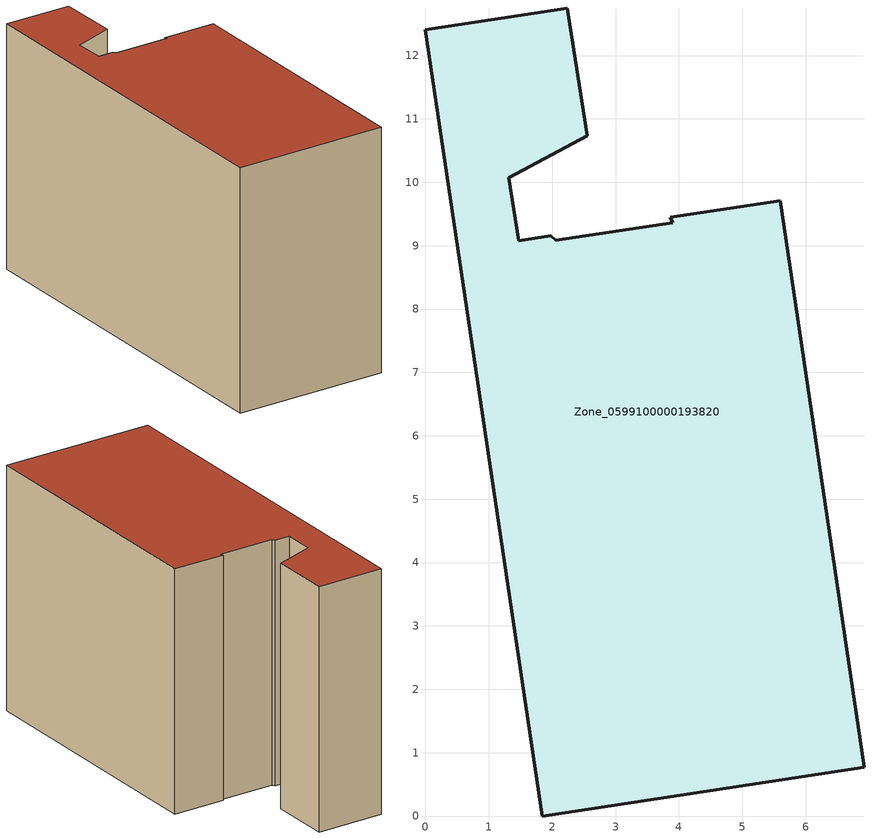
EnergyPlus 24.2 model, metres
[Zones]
Zone_0599100000193820
 floor ground (C_G): 2.24,12.75 2.55,10.73 1.31,10.07 1.47,9.08 1.97,9.16 2.06,9.09 3.9,9.36 3.86,9.45 5.6,9.71 6.92,0.77 1.84,0 0,12.41 z0
 wall outside (C_F): 2.55,10.73 2.24,12.75 0,12.41 1.84,0 6.92,0.77 5.6,9.71 3.86,9.45 3.9,9.36 2.06,9.09 1.97,9.16 1.47,9.08 1.31,10.07 2.55,10.73 z0:8.14
 roof outside (C_R): 3.9,9.36 2.06,9.09 1.97,9.16 1.47,9.08 1.31,10.07 2.55,10.73 2.24,12.75 0,12.41 1.84,0 6.92,0.77 5.6,9.71 3.86,9.45 z8.14
[BUILDING]
Pand.0599100000193820: North Axis=0; Terrain=City; Loads Convergence Tolerance Value=0.04; Temperature Convergence Tolerance Value=0.4; Solar Distribution=FullExterior; Maximum Number of Warmup Days=25; Minimum Number of Warmup Days=1
[Site:Location]
Rotterdam.The.Hague.AP_ZH_NLD Design_Conditions: Latitude=51.96; Longitude=4.45; Time Zone=1; Elevation=-4.5
[SITE:GROUNDTEMPERATURE:BUILDINGSURFACE]
18, 18, 18, 18, 18, 18, 18, 18, 18, 18, 18, 18
[MATERIAL] Thermal Absorptance=0.9; Solar Absorptance=0.7; Visible Absorptance=0.7
Name | Roughness | Thickness | Conductivity | Density | Specific Heat
G.TI.1975-1991 | MediumSmooth | 0.15 | 0.288461 | 540 | 1210
F.TI.1975-1991 | Rough | 0.3 | 0.230769 | 1920 | 840
R.TI.1975-1991 | MediumRough | 0.2 | 0.153846 | 1500 | 1000
[CONSTRUCTION]
C_G: G.TI.1975-1991
C_F: F.TI.1975-1991
C_R: R.TI.1975-1991
[ZONE]
Zone_0599100000193820: Type=1; Multiplier=1; Ceiling Height=Autocalculate; Volume=Autocalculate; Floor Area=autocalculate; Part of Total Floor Area=Yes
[ZONEINFILTRATION:DESIGNFLOWRATE]
Infil_Zone_0599100000193820: Zone or ZoneList or Space or SpaceList=Zone_0599100000193820; Schedule=AlwaysOn; Design Flow Rate Calculation Method=Flow/Area; Flow Rate per Floor Area=0.003; Constant Term Coefficient=1; Temperature Term Coefficient=0; Velocity Term Coefficient=0; Velocity Squared Term Coefficient=0
[HVACTEMPLATE:ZONE:IDEALLOADSAIRSYSTEM]
Zone_0599100000193820: Maximum Heating Supply Air Temperature=50; Minimum Cooling Supply Air Temperature=13; Maximum Heating Supply Air Humidity Ratio=0.0156; Minimum Cooling Supply Air Humidity Ratio=0.0077; Heating Limit=NoLimit; Cooling Limit=NoLimit; Dehumidification Control Type=ConstantSensibleHeatRatio; Cooling Sensible Heat Ratio=0.7; Dehumidification Setpoint=60; Humidification Control Type=None; Humidification Setpoint=30; Outdoor Air Method=None; Outdoor Air Flow Rate per Person=0.00944; Outdoor Air Flow Rate per Zone Floor Area=0; Outdoor Air Flow Rate per Zone=0; Demand Controlled Ventilation Type=None; Outdoor Air Economizer Type=NoEconomizer; Heat Recovery Type=None; Sensible Heat Recovery Effectiveness=0.7; Latent Heat Recovery Effectiveness=0.65
[ZONECONTROL:THERMOSTAT]
ThermostatControl_Zone_0599100000193820: Zone or ZoneList=Zone_0599100000193820; Control Type Schedule=DualSetpointControlType; Control 1=Thermostat_Zone_0599100000193820; Temperature Difference Between Cutout And Setpoint=0
[THERMOSTATSETPOINT:DUALSETPOINT]
Thermostat_Zone_0599100000193820: Heating Setpoint Temperature Schedule=HeatingSetpoint_Zone_0599100000193820; Cooling Setpoint Temperature Schedule=CoolingSetpoint_Zone_0599100000193820
[SCHEDULE:COMPACT]
HeatingSetpoint_Zone_0599100000193820: Through: 12/31, For: AllDays, Until: 24:00, 21
CoolingSetpoint_Zone_0599100000193820: Through: 12/31, For: AllDays, Until: 24:00, 24
DualSetpointControlType: Through: 12/31, For: AllDays, Until: 24:00, 4
AlwaysOn: Through: 12/31, For: AllDays, Until: 24:00, 1
